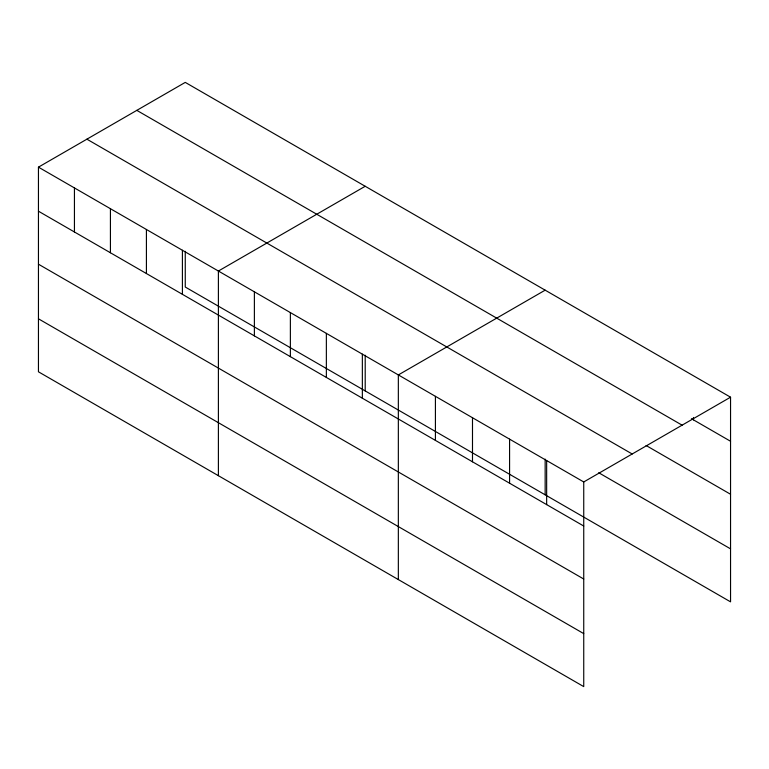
<?xml version="1.0" encoding="UTF-8"?>
<svg xmlns="http://www.w3.org/2000/svg" width="769" height="769" viewBox="0 0 769 769"><rect width="100%" height="100%" fill="white"/><g stroke="black" fill="none" stroke-linecap="round" stroke-linejoin="round"><path stroke-width="1.15" d="M38.45 167.152L583.738 481.961L583.738 686.611L38.45 371.802L38.45 167.152L185.262 82.389L730.55 397.198L730.55 601.848L185.262 287.039L185.262 251.319M365.208 186.271L218.396 271.034L218.396 475.684M545.154 290.163L398.342 374.926L398.342 579.576M583.738 481.961L730.55 397.198M691.408 418.672L730.55 441.262M136.815 110.361L682.103 425.17M646.095 445.501L730.55 494.256M86.897 139.179L632.185 453.989M598.715 472.743L730.55 548.855M38.45 211.206L583.738 526.025M38.45 264.2L583.738 579.019M38.45 318.808L583.738 633.618M693.475 417.471L693.475 419.855M546.653 460.554L546.653 504.618M545.154 459.103L545.154 494.813M509.578 439.147L509.578 483.211M472.493 417.74L472.493 461.804M435.417 396.333L435.417 440.397M365.208 355.211L365.208 390.921M362.353 354.153L362.353 398.207M326.364 333.371L326.364 377.435M290.374 312.589L290.374 356.653M254.385 291.816L254.385 335.88M182.407 250.261L182.407 294.325M146.418 229.479L146.418 273.543M110.428 208.707L110.428 252.77M74.439 187.924L74.439 231.988"/></g></svg>
